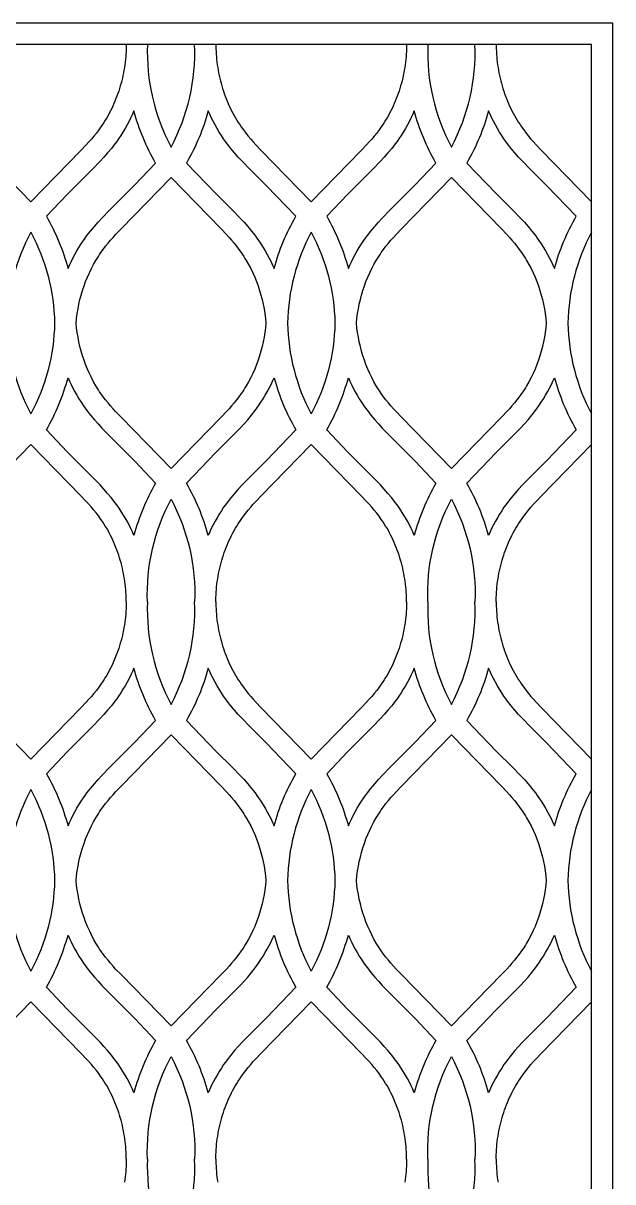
# Model space of a CAD drawing. Extents: x 598 to 1036, y 464 to 1319.
# Drawn here: x 813.9 to 1035.8, y 882.8 to 1318.9 of the extents above; entities that cross this region are included whole.
import ezdxf

# ---------------------------------------------------------------- set-up
doc = ezdxf.new("R2010")
doc.units = 0
doc.layers.add('LAYER_01', color=7, linetype='CONTINUOUS')

msp = doc.modelspace()

# ---------------------------------------------------------------- linework, layer by layer
at = {"layer": 'LAYER_01'}
for points in [[(597.73, 463.89), (1035.82, 463.89), (1035.82, 1318.88), (597.73, 1318.88)], [(605.73, 471.89), (1027.82, 471.89), (1027.82, 1310.88), (605.73, 1310.88)], [(833.82, 1206.01), (833.99, 1207.79), (834.22, 1209.56), (834.51, 1211.33), (834.85, 1213.09), (835.25, 1214.83), (835.7, 1216.56), (836.21, 1218.27), (836.77, 1219.97), (837.39, 1221.64), (838.06, 1223.29), (838.78, 1224.91), (839.55, 1226.51), (840.38, 1228.07), (841.25, 1229.6), (841.71, 1230.35), (842.18, 1231.1), (842.66, 1231.83), (843.16, 1232.56), (844.01, 1233.74), (844.89, 1234.9), (845.8, 1236.04), (846.74, 1237.16), (847.7, 1238.26), (848.68, 1239.34), (850.7, 1241.46), (869.54, 1260.74), (888.38, 1241.46), (890.39, 1239.34), (891.37, 1238.26), (892.33, 1237.16), (893.27, 1236.04), (894.18, 1234.9), (895.07, 1233.74), (895.92, 1232.56), (896.41, 1231.83), (896.89, 1231.1), (897.36, 1230.35), (897.82, 1229.6), (898.69, 1228.07), (899.52, 1226.51), (900.29, 1224.91), (901.01, 1223.29), (901.68, 1221.64), (902.3, 1219.97), (902.86, 1218.27), (903.37, 1216.56), (903.82, 1214.83), (904.22, 1213.09), (904.56, 1211.33), (904.85, 1209.56), (905.08, 1207.79), (905.26, 1206.01), (905.08, 1204.23), (904.85, 1202.45), (904.56, 1200.68), (904.22, 1198.93), (903.82, 1197.18), (903.37, 1195.45), (902.86, 1193.74), (902.3, 1192.05), (901.68, 1190.37), (901.01, 1188.73), (900.29, 1187.1), (899.52, 1185.51), (898.69, 1183.94), (897.82, 1182.41), (897.36, 1181.66), (896.89, 1180.92), (896.41, 1180.18), (895.92, 1179.46), (895.07, 1178.27), (894.18, 1177.11), (893.27, 1175.97), (892.33, 1174.86), (891.37, 1173.76), (890.39, 1172.68), (888.38, 1170.55), (869.54, 1151.27), (850.7, 1170.55), (848.68, 1172.68), (847.7, 1173.76), (846.74, 1174.86), (845.8, 1175.97), (844.89, 1177.11), (844.01, 1178.27), (843.16, 1179.46), (842.66, 1180.18), (842.18, 1180.92), (841.71, 1181.66), (841.25, 1182.41), (840.38, 1183.94), (839.55, 1185.51), (838.78, 1187.1), (838.06, 1188.73), (837.39, 1190.37), (836.77, 1192.05), (836.21, 1193.74), (835.7, 1195.45), (835.25, 1197.18), (834.85, 1198.93), (834.51, 1200.68), (834.22, 1202.45), (833.99, 1204.23)], [(939.34, 1206.01), (939.51, 1207.79), (939.75, 1209.56), (940.03, 1211.33), (940.38, 1213.09), (940.78, 1214.83), (941.23, 1216.56), (941.74, 1218.27), (942.3, 1219.97), (942.91, 1221.64), (943.58, 1223.29), (944.3, 1224.91), (945.08, 1226.51), (945.9, 1228.07), (946.78, 1229.6), (947.23, 1230.35), (947.7, 1231.1), (948.19, 1231.83), (948.68, 1232.56), (949.53, 1233.74), (950.41, 1234.9), (951.32, 1236.04), (952.26, 1237.16), (953.22, 1238.26), (954.21, 1239.34), (956.22, 1241.46), (975.06, 1260.74), (993.9, 1241.46), (995.92, 1239.34), (996.9, 1238.26), (997.86, 1237.16), (998.8, 1236.04), (999.71, 1234.9), (1000.59, 1233.74), (1001.44, 1232.56), (1001.93, 1231.83), (1002.42, 1231.1), (1002.89, 1230.35), (1003.34, 1229.6), (1004.22, 1228.07), (1005.04, 1226.51), (1005.82, 1224.91), (1006.54, 1223.29), (1007.21, 1221.64), (1007.82, 1219.97), (1008.38, 1218.27), (1008.89, 1216.56), (1009.34, 1214.83), (1009.74, 1213.09), (1010.09, 1211.33), (1010.37, 1209.56), (1010.61, 1207.79), (1010.78, 1206.01), (1010.61, 1204.23), (1010.37, 1202.45), (1010.09, 1200.68), (1009.74, 1198.93), (1009.34, 1197.18), (1008.89, 1195.45), (1008.38, 1193.74), (1007.82, 1192.05), (1007.21, 1190.37), (1006.54, 1188.73), (1005.82, 1187.1), (1005.04, 1185.51), (1004.22, 1183.94), (1003.34, 1182.41), (1002.89, 1181.66), (1002.42, 1180.92), (1001.93, 1180.18), (1001.44, 1179.46), (1000.59, 1178.27), (999.71, 1177.11), (998.8, 1175.97), (997.86, 1174.86), (996.9, 1173.76), (995.92, 1172.68), (993.9, 1170.55), (975.06, 1151.27), (956.22, 1170.55), (954.21, 1172.68), (953.22, 1173.76), (952.26, 1174.86), (951.32, 1175.97), (950.41, 1177.11), (949.53, 1178.27), (948.68, 1179.46), (948.19, 1180.18), (947.7, 1180.92), (947.23, 1181.66), (946.78, 1182.41), (945.9, 1183.94), (945.08, 1185.51), (944.3, 1187.1), (943.58, 1188.73), (942.91, 1190.37), (942.3, 1192.05), (941.74, 1193.74), (941.23, 1195.45), (940.78, 1197.18), (940.38, 1198.93), (940.03, 1200.68), (939.75, 1202.45), (939.51, 1204.23)], [(833.82, 996.26), (833.99, 998.04), (834.22, 999.82), (834.51, 1001.58), (834.85, 1003.34), (835.25, 1005.08), (835.7, 1006.81), (836.21, 1008.53), (836.77, 1010.22), (837.39, 1011.89), (838.06, 1013.54), (838.78, 1015.16), (839.55, 1016.76), (840.38, 1018.32), (841.25, 1019.85), (841.71, 1020.61), (842.18, 1021.35), (842.66, 1022.08), (843.16, 1022.81), (844.01, 1024), (844.89, 1025.16), (845.8, 1026.29), (846.74, 1027.41), (847.7, 1028.51), (848.68, 1029.59), (850.7, 1031.71), (869.54, 1051), (888.38, 1031.71), (890.39, 1029.59), (891.37, 1028.51), (892.33, 1027.41), (893.27, 1026.29), (894.18, 1025.16), (895.07, 1024), (895.92, 1022.81), (896.41, 1022.08), (896.89, 1021.35), (897.36, 1020.61), (897.82, 1019.85), (898.69, 1018.32), (899.52, 1016.76), (900.29, 1015.16), (901.01, 1013.54), (901.68, 1011.89), (902.3, 1010.22), (902.86, 1008.53), (903.37, 1006.81), (903.82, 1005.08), (904.22, 1003.34), (904.56, 1001.58), (904.85, 999.82), (905.08, 998.04), (905.26, 996.26), (905.08, 994.48), (904.85, 992.7), (904.56, 990.94), (904.22, 989.18), (903.82, 987.44), (903.37, 985.71), (902.86, 983.99), (902.3, 982.3), (901.68, 980.63), (901.01, 978.98), (900.29, 977.36), (899.52, 975.76), (898.69, 974.2), (897.82, 972.67), (897.36, 971.91), (896.89, 971.17), (896.41, 970.43), (895.92, 969.71), (895.07, 968.52), (894.18, 967.36), (893.27, 966.23), (892.33, 965.11), (891.37, 964.01), (890.39, 962.93), (888.38, 960.81), (869.54, 941.52), (850.7, 960.81), (848.68, 962.93), (847.7, 964.01), (846.74, 965.11), (845.8, 966.23), (844.89, 967.36), (844.01, 968.52), (843.16, 969.71), (842.66, 970.43), (842.18, 971.17), (841.71, 971.91), (841.25, 972.67), (840.38, 974.2), (839.55, 975.76), (838.78, 977.36), (838.06, 978.98), (837.39, 980.63), (836.77, 982.3), (836.21, 983.99), (835.7, 985.71), (835.25, 987.44), (834.85, 989.18), (834.51, 990.94), (834.22, 992.7), (833.99, 994.48)], [(939.34, 996.26), (939.51, 998.04), (939.75, 999.82), (940.03, 1001.58), (940.38, 1003.34), (940.78, 1005.08), (941.23, 1006.81), (941.74, 1008.53), (942.3, 1010.22), (942.91, 1011.89), (943.58, 1013.54), (944.3, 1015.16), (945.08, 1016.76), (945.9, 1018.32), (946.78, 1019.85), (947.23, 1020.61), (947.7, 1021.35), (948.19, 1022.08), (948.68, 1022.81), (949.53, 1024), (950.41, 1025.16), (951.32, 1026.29), (952.26, 1027.41), (953.22, 1028.51), (954.21, 1029.59), (956.22, 1031.71), (975.06, 1051), (993.9, 1031.71), (995.92, 1029.59), (996.9, 1028.51), (997.86, 1027.41), (998.8, 1026.29), (999.71, 1025.16), (1000.59, 1024), (1001.44, 1022.81), (1001.93, 1022.08), (1002.42, 1021.35), (1002.89, 1020.61), (1003.34, 1019.85), (1004.22, 1018.32), (1005.04, 1016.76), (1005.82, 1015.16), (1006.54, 1013.54), (1007.21, 1011.89), (1007.82, 1010.22), (1008.38, 1008.53), (1008.89, 1006.81), (1009.34, 1005.08), (1009.74, 1003.34), (1010.09, 1001.58), (1010.37, 999.82), (1010.61, 998.04), (1010.78, 996.26), (1010.61, 994.48), (1010.37, 992.7), (1010.09, 990.94), (1009.74, 989.18), (1009.34, 987.44), (1008.89, 985.71), (1008.38, 983.99), (1007.82, 982.3), (1007.21, 980.63), (1006.54, 978.98), (1005.82, 977.36), (1005.04, 975.76), (1004.22, 974.2), (1003.34, 972.67), (1002.89, 971.91), (1002.42, 971.17), (1001.93, 970.43), (1001.44, 969.71), (1000.59, 968.52), (999.71, 967.36), (998.8, 966.23), (997.86, 965.11), (996.9, 964.01), (995.92, 962.93), (993.9, 960.81), (975.06, 941.52), (956.22, 960.81), (954.21, 962.93), (953.22, 964.01), (952.26, 965.11), (951.32, 966.23), (950.41, 967.36), (949.53, 968.52), (948.68, 969.71), (948.19, 970.43), (947.7, 971.17), (947.23, 971.91), (946.78, 972.67), (945.9, 974.2), (945.08, 975.76), (944.3, 977.36), (943.58, 978.98), (942.91, 980.63), (942.3, 982.3), (941.74, 983.99), (941.23, 985.71), (940.78, 987.44), (940.38, 989.18), (940.03, 990.94), (939.75, 992.7), (939.51, 994.48)]]:
    msp.add_lwpolyline(points, close=True, dxfattribs=at)
for points in [[(852.68, 1310.88), (852.65, 1309.28), (852.61, 1308.27), (852.56, 1307.26), (852.48, 1306.24), (852.38, 1305.23), (852.27, 1304.22), (852.14, 1303.21), (851.99, 1302.21), (851.82, 1301.21), (851.63, 1300.21), (851.43, 1299.21), (851.21, 1298.22), (850.97, 1297.23), (850.71, 1296.25), (850.44, 1295.27), (850.14, 1294.3), (849.83, 1293.33), (849.51, 1292.38), (849.16, 1291.42), (848.8, 1290.48), (848.42, 1289.54), (848.03, 1288.61), (847.61, 1287.69), (847.18, 1286.78), (846.74, 1285.88), (846.27, 1284.99), (845.8, 1284.11), (845.3, 1283.24), (844.79, 1282.38), (844.26, 1281.53), (843.72, 1280.69), (843.15, 1279.87), (842.3, 1278.68), (841.42, 1277.52), (840.51, 1276.39), (839.57, 1275.27), (838.61, 1274.17), (837.63, 1273.09), (835.62, 1270.97), (816.77, 1251.68)], [(886.39, 1310.88), (886.42, 1309.28), (886.46, 1308.27), (886.52, 1307.26), (886.59, 1306.24), (886.69, 1305.23), (886.8, 1304.22), (886.93, 1303.21), (887.08, 1302.21), (887.25, 1301.21), (887.44, 1300.21), (887.64, 1299.21), (887.86, 1298.22), (888.1, 1297.23), (888.36, 1296.25), (888.64, 1295.27), (888.93, 1294.3), (889.24, 1293.33), (889.57, 1292.38), (889.91, 1291.42), (890.27, 1290.48), (890.65, 1289.54), (891.05, 1288.61), (891.46, 1287.69), (891.89, 1286.78), (892.33, 1285.88), (892.8, 1284.99), (893.28, 1284.11), (893.77, 1283.24), (894.28, 1282.38), (894.81, 1281.53), (895.36, 1280.69), (895.92, 1279.87), (896.77, 1278.68), (897.65, 1277.52), (898.56, 1276.39), (899.5, 1275.27), (900.46, 1274.17), (901.44, 1273.09), (903.46, 1270.97), (922.3, 1251.68)], [(958.2, 1310.88), (958.18, 1309.28), (958.14, 1308.27), (958.08, 1307.26), (958, 1306.24), (957.91, 1305.23), (957.79, 1304.22), (957.66, 1303.21), (957.51, 1302.21), (957.34, 1301.21), (957.16, 1300.21), (956.95, 1299.21), (956.73, 1298.22), (956.49, 1297.23), (956.23, 1296.25), (955.96, 1295.27), (955.67, 1294.3), (955.36, 1293.33), (955.03, 1292.38), (954.69, 1291.42), (954.32, 1290.48), (953.95, 1289.54), (953.55, 1288.61), (953.14, 1287.69), (952.71, 1286.78), (952.26, 1285.88), (951.8, 1284.99), (951.32, 1284.11), (950.82, 1283.24), (950.31, 1282.38), (949.78, 1281.53), (949.24, 1280.69), (948.68, 1279.87), (947.83, 1278.68), (946.95, 1277.52), (946.03, 1276.39), (945.1, 1275.27), (944.13, 1274.17), (943.15, 1273.09), (941.14, 1270.97), (922.3, 1251.68)], [(991.92, 1310.88), (991.94, 1309.28), (991.98, 1308.27), (992.04, 1307.26), (992.12, 1306.24), (992.21, 1305.23), (992.33, 1304.22), (992.46, 1303.21), (992.61, 1302.21), (992.78, 1301.21), (992.96, 1300.21), (993.17, 1299.21), (993.39, 1298.22), (993.63, 1297.23), (993.89, 1296.25), (994.16, 1295.27), (994.45, 1294.3), (994.76, 1293.33), (995.09, 1292.38), (995.43, 1291.42), (995.8, 1290.48), (996.18, 1289.54), (996.57, 1288.61), (996.98, 1287.69), (997.41, 1286.78), (997.86, 1285.88), (998.32, 1284.99), (998.8, 1284.11), (999.3, 1283.24), (999.81, 1282.38), (1000.34, 1281.53), (1000.88, 1280.69), (1001.44, 1279.87), (1002.29, 1278.68), (1003.18, 1277.52), (1004.09, 1276.39), (1005.02, 1275.27), (1005.99, 1274.17), (1006.97, 1273.09), (1008.98, 1270.97), (1027.82, 1251.68)], [(797.93, 1270.97), (816.77, 1251.68)], [(797.93, 1141.05), (816.77, 1160.33)], [(852.68, 1101.13), (852.65, 1102.73), (852.61, 1103.74), (852.56, 1104.76), (852.48, 1105.77), (852.38, 1106.78), (852.27, 1107.79), (852.14, 1108.8), (851.99, 1109.81), (851.82, 1110.81), (851.63, 1111.81), (851.43, 1112.8), (851.21, 1113.8), (850.97, 1114.78), (850.71, 1115.77), (850.44, 1116.74), (850.14, 1117.71), (849.83, 1118.68), (849.51, 1119.64), (849.16, 1120.59), (848.8, 1121.53), (848.42, 1122.47), (848.03, 1123.4), (847.61, 1124.32), (847.18, 1125.23), (846.74, 1126.13), (846.27, 1127.02), (845.8, 1127.91), (845.3, 1128.78), (844.79, 1129.64), (844.26, 1130.48), (843.72, 1131.32), (843.15, 1132.14), (842.3, 1133.33), (841.42, 1134.49), (840.51, 1135.63), (839.57, 1136.75), (838.61, 1137.84), (837.63, 1138.93), (835.62, 1141.05), (816.77, 1160.33)], [(886.39, 1101.13), (886.42, 1102.73), (886.46, 1103.74), (886.52, 1104.76), (886.59, 1105.77), (886.69, 1106.78), (886.8, 1107.79), (886.93, 1108.8), (887.08, 1109.81), (887.25, 1110.81), (887.44, 1111.81), (887.64, 1112.8), (887.86, 1113.8), (888.1, 1114.78), (888.36, 1115.77), (888.64, 1116.74), (888.93, 1117.71), (889.24, 1118.68), (889.57, 1119.64), (889.91, 1120.59), (890.27, 1121.53), (890.65, 1122.47), (891.05, 1123.4), (891.46, 1124.32), (891.89, 1125.23), (892.33, 1126.13), (892.8, 1127.02), (893.28, 1127.91), (893.77, 1128.78), (894.28, 1129.64), (894.81, 1130.48), (895.36, 1131.32), (895.92, 1132.14), (896.77, 1133.33), (897.65, 1134.49), (898.56, 1135.63), (899.5, 1136.75), (900.46, 1137.84), (901.44, 1138.93), (903.46, 1141.05), (922.3, 1160.33)], [(958.2, 1101.13), (958.18, 1102.73), (958.14, 1103.74), (958.08, 1104.76), (958, 1105.77), (957.91, 1106.78), (957.79, 1107.79), (957.66, 1108.8), (957.51, 1109.81), (957.34, 1110.81), (957.16, 1111.81), (956.95, 1112.8), (956.73, 1113.8), (956.49, 1114.78), (956.23, 1115.77), (955.96, 1116.74), (955.67, 1117.71), (955.36, 1118.68), (955.03, 1119.64), (954.69, 1120.59), (954.32, 1121.53), (953.95, 1122.47), (953.55, 1123.4), (953.14, 1124.32), (952.71, 1125.23), (952.26, 1126.13), (951.8, 1127.02), (951.32, 1127.91), (950.82, 1128.78), (950.31, 1129.64), (949.78, 1130.48), (949.24, 1131.32), (948.68, 1132.14), (947.83, 1133.33), (946.95, 1134.49), (946.03, 1135.63), (945.1, 1136.75), (944.13, 1137.84), (943.15, 1138.93), (941.14, 1141.05), (922.3, 1160.33)], [(991.92, 1101.13), (991.94, 1102.73), (991.98, 1103.74), (992.04, 1104.76), (992.12, 1105.77), (992.21, 1106.78), (992.33, 1107.79), (992.46, 1108.8), (992.61, 1109.81), (992.78, 1110.81), (992.96, 1111.81), (993.17, 1112.8), (993.39, 1113.8), (993.63, 1114.78), (993.89, 1115.77), (994.16, 1116.74), (994.45, 1117.71), (994.76, 1118.68), (995.09, 1119.64), (995.43, 1120.59), (995.8, 1121.53), (996.18, 1122.47), (996.57, 1123.4), (996.98, 1124.32), (997.41, 1125.23), (997.86, 1126.13), (998.32, 1127.02), (998.8, 1127.91), (999.3, 1128.78), (999.81, 1129.64), (1000.34, 1130.48), (1000.88, 1131.32), (1001.44, 1132.14), (1002.29, 1133.33), (1003.18, 1134.49), (1004.09, 1135.63), (1005.02, 1136.75), (1005.99, 1137.84), (1006.97, 1138.93), (1008.98, 1141.05), (1027.82, 1160.33)], [(852.68, 1101.13), (852.65, 1099.54), (852.61, 1098.52), (852.56, 1097.51), (852.48, 1096.5), (852.38, 1095.48), (852.27, 1094.47), (852.14, 1093.47), (851.99, 1092.46), (851.82, 1091.46), (851.63, 1090.46), (851.43, 1089.46), (851.21, 1088.47), (850.97, 1087.48), (850.71, 1086.5), (850.44, 1085.52), (850.14, 1084.55), (849.83, 1083.59), (849.51, 1082.63), (849.16, 1081.68), (848.8, 1080.73), (848.42, 1079.8), (848.03, 1078.87), (847.61, 1077.95), (847.18, 1077.04), (846.74, 1076.13), (846.27, 1075.24), (845.8, 1074.36), (845.3, 1073.49), (844.79, 1072.63), (844.26, 1071.78), (843.72, 1070.95), (843.15, 1070.12), (842.3, 1068.94), (841.42, 1067.78), (840.51, 1066.64), (839.57, 1065.52), (838.61, 1064.42), (837.63, 1063.34), (835.62, 1061.22), (816.77, 1041.94)], [(886.39, 1101.13), (886.42, 1099.54), (886.46, 1098.52), (886.52, 1097.51), (886.59, 1096.5), (886.69, 1095.48), (886.8, 1094.47), (886.93, 1093.47), (887.08, 1092.46), (887.25, 1091.46), (887.44, 1090.46), (887.64, 1089.46), (887.86, 1088.47), (888.1, 1087.48), (888.36, 1086.5), (888.64, 1085.52), (888.93, 1084.55), (889.24, 1083.59), (889.57, 1082.63), (889.91, 1081.68), (890.27, 1080.73), (890.65, 1079.8), (891.05, 1078.87), (891.46, 1077.95), (891.89, 1077.04), (892.33, 1076.13), (892.8, 1075.24), (893.28, 1074.36), (893.77, 1073.49), (894.28, 1072.63), (894.81, 1071.78), (895.36, 1070.95), (895.92, 1070.12), (896.77, 1068.94), (897.65, 1067.78), (898.56, 1066.64), (899.5, 1065.52), (900.46, 1064.42), (901.44, 1063.34), (903.46, 1061.22), (922.3, 1041.94)], [(958.2, 1101.13), (958.18, 1099.54), (958.14, 1098.52), (958.08, 1097.51), (958, 1096.5), (957.91, 1095.48), (957.79, 1094.47), (957.66, 1093.47), (957.51, 1092.46), (957.34, 1091.46), (957.16, 1090.46), (956.95, 1089.46), (956.73, 1088.47), (956.49, 1087.48), (956.23, 1086.5), (955.96, 1085.52), (955.67, 1084.55), (955.36, 1083.59), (955.03, 1082.63), (954.69, 1081.68), (954.32, 1080.73), (953.95, 1079.8), (953.55, 1078.87), (953.14, 1077.95), (952.71, 1077.04), (952.26, 1076.13), (951.8, 1075.24), (951.32, 1074.36), (950.82, 1073.49), (950.31, 1072.63), (949.78, 1071.78), (949.24, 1070.95), (948.68, 1070.12), (947.83, 1068.94), (946.95, 1067.78), (946.03, 1066.64), (945.1, 1065.52), (944.13, 1064.42), (943.15, 1063.34), (941.14, 1061.22), (922.3, 1041.94)], [(991.92, 1101.13), (991.94, 1099.54), (991.98, 1098.52), (992.04, 1097.51), (992.12, 1096.5), (992.21, 1095.48), (992.33, 1094.47), (992.46, 1093.47), (992.61, 1092.46), (992.78, 1091.46), (992.96, 1090.46), (993.17, 1089.46), (993.39, 1088.47), (993.63, 1087.48), (993.89, 1086.5), (994.16, 1085.52), (994.45, 1084.55), (994.76, 1083.59), (995.09, 1082.63), (995.43, 1081.68), (995.8, 1080.73), (996.18, 1079.8), (996.57, 1078.87), (996.98, 1077.95), (997.41, 1077.04), (997.86, 1076.13), (998.32, 1075.24), (998.8, 1074.36), (999.3, 1073.49), (999.81, 1072.63), (1000.34, 1071.78), (1000.88, 1070.95), (1001.44, 1070.12), (1002.29, 1068.94), (1003.18, 1067.78), (1004.09, 1066.64), (1005.02, 1065.52), (1005.99, 1064.42), (1006.97, 1063.34), (1008.98, 1061.22), (1027.82, 1041.94)], [(797.93, 1061.22), (816.77, 1041.94)], [(797.93, 931.3), (816.77, 950.58)], [(852.68, 891.39), (852.65, 892.98), (852.61, 894), (852.56, 895.01), (852.48, 896.02), (852.38, 897.03), (852.27, 898.04), (852.14, 899.05), (851.99, 900.06), (851.82, 901.06), (851.63, 902.06), (851.43, 903.06), (851.21, 904.05), (850.97, 905.04), (850.71, 906.02), (850.44, 907), (850.14, 907.97), (849.83, 908.93), (849.51, 909.89), (849.16, 910.84), (848.8, 911.79), (848.42, 912.72), (848.03, 913.65), (847.61, 914.57), (847.18, 915.48), (846.74, 916.39), (846.27, 917.28), (845.8, 918.16), (845.3, 919.03), (844.79, 919.89), (844.26, 920.74), (843.72, 921.57), (843.15, 922.4), (842.3, 923.58), (841.42, 924.74), (840.51, 925.88), (839.57, 927), (838.61, 928.1), (837.63, 929.18), (835.62, 931.3), (816.77, 950.58)], [(886.39, 891.39), (886.42, 892.98), (886.46, 894), (886.52, 895.01), (886.59, 896.02), (886.69, 897.03), (886.8, 898.04), (886.93, 899.05), (887.08, 900.06), (887.25, 901.06), (887.44, 902.06), (887.64, 903.06), (887.86, 904.05), (888.1, 905.04), (888.36, 906.02), (888.64, 907), (888.93, 907.97), (889.24, 908.93), (889.57, 909.89), (889.91, 910.84), (890.27, 911.79), (890.65, 912.72), (891.05, 913.65), (891.46, 914.57), (891.89, 915.48), (892.33, 916.39), (892.8, 917.28), (893.28, 918.16), (893.77, 919.03), (894.28, 919.89), (894.81, 920.74), (895.36, 921.57), (895.92, 922.4), (896.77, 923.58), (897.65, 924.74), (898.56, 925.88), (899.5, 927), (900.46, 928.1), (901.44, 929.18), (903.46, 931.3), (922.3, 950.58)], [(958.2, 891.39), (958.18, 892.98), (958.14, 894), (958.08, 895.01), (958, 896.02), (957.91, 897.03), (957.79, 898.04), (957.66, 899.05), (957.51, 900.06), (957.34, 901.06), (957.16, 902.06), (956.95, 903.06), (956.73, 904.05), (956.49, 905.04), (956.23, 906.02), (955.96, 907), (955.67, 907.97), (955.36, 908.93), (955.03, 909.89), (954.69, 910.84), (954.32, 911.79), (953.95, 912.72), (953.55, 913.65), (953.14, 914.57), (952.71, 915.48), (952.26, 916.39), (951.8, 917.28), (951.32, 918.16), (950.82, 919.03), (950.31, 919.89), (949.78, 920.74), (949.24, 921.57), (948.68, 922.4), (947.83, 923.58), (946.95, 924.74), (946.03, 925.88), (945.1, 927), (944.13, 928.1), (943.15, 929.18), (941.14, 931.3), (922.3, 950.58)], [(991.92, 891.39), (991.94, 892.98), (991.98, 894), (992.04, 895.01), (992.12, 896.02), (992.21, 897.03), (992.33, 898.04), (992.46, 899.05), (992.61, 900.06), (992.78, 901.06), (992.96, 902.06), (993.17, 903.06), (993.39, 904.05), (993.63, 905.04), (993.89, 906.02), (994.16, 907), (994.45, 907.97), (994.76, 908.93), (995.09, 909.89), (995.43, 910.84), (995.8, 911.79), (996.18, 912.72), (996.57, 913.65), (996.98, 914.57), (997.41, 915.48), (997.86, 916.39), (998.32, 917.28), (998.8, 918.16), (999.3, 919.03), (999.81, 919.89), (1000.34, 920.74), (1000.88, 921.57), (1001.44, 922.4), (1002.29, 923.58), (1003.18, 924.74), (1004.09, 925.88), (1005.02, 927), (1005.99, 928.1), (1006.97, 929.18), (1008.98, 931.3), (1027.82, 950.58)], [(852.68, 891.39), (852.65, 889.79), (852.61, 888.78), (852.56, 887.76), (852.48, 886.75), (852.38, 885.74), (852.27, 884.73), (852.14, 883.72), (851.99, 882.71)], [(886.39, 891.39), (886.42, 889.79), (886.46, 888.78), (886.52, 887.76), (886.59, 886.75), (886.69, 885.74), (886.8, 884.73), (886.93, 883.72), (887.08, 882.71)], [(958.2, 891.39), (958.18, 889.79), (958.14, 888.78), (958.08, 887.76), (958, 886.75), (957.91, 885.74), (957.79, 884.73), (957.66, 883.72), (957.51, 882.71)], [(991.92, 891.39), (991.94, 889.79), (991.98, 888.78), (992.04, 887.76), (992.12, 886.75), (992.21, 885.74), (992.33, 884.73), (992.46, 883.72), (992.61, 882.71)]]:
    msp.add_lwpolyline(points, dxfattribs=at)
for points in [[(860.66, 1310.88, 0.133325), (869.54, 1272.25, 0.133325), (878.41, 1310.88)], [(966.19, 1310.88, 0.133325), (975.06, 1272.25, 0.133325), (983.93, 1310.88)], [(816.77, 1240.17, 0.118343), (807.86, 1206.01, 0.118343), (816.77, 1171.84)], [(816.77, 1240.17, -0.118343), (825.69, 1206.01, -0.118343), (816.77, 1171.84)], [(922.3, 1240.17, 0.118343), (913.38, 1206.01, 0.118343), (922.3, 1171.84)], [(922.3, 1240.17, -0.118343), (931.21, 1206.01, -0.118343), (922.3, 1171.84)], [(1027.82, 1240.17, 0.118343), (1018.91, 1206.01, 0.118343), (1027.82, 1171.84)], [(860.66, 1101.13, -0.133325), (869.54, 1139.76, -0.133325), (878.41, 1101.13)], [(966.19, 1101.13, -0.133325), (975.06, 1139.76, -0.133325), (983.93, 1101.13)], [(860.66, 1101.13, 0.133325), (869.54, 1062.51, 0.133325), (878.41, 1101.13)], [(966.19, 1101.13, 0.133325), (975.06, 1062.51, 0.133325), (983.93, 1101.13)], [(816.77, 1030.43, 0.118343), (807.86, 996.26, 0.118343), (816.77, 962.09)], [(816.77, 1030.43, -0.118343), (825.69, 996.26, -0.118343), (816.77, 962.09)], [(922.3, 1030.43, 0.118343), (913.38, 996.26, 0.118343), (922.3, 962.09)], [(922.3, 1030.43, -0.118343), (931.21, 996.26, -0.118343), (922.3, 962.09)], [(1027.82, 1030.43, 0.118343), (1018.91, 996.26, 0.118343), (1027.82, 962.09)], [(860.66, 891.39, -0.133325), (869.54, 930.01, -0.133325), (878.41, 891.39)], [(966.19, 891.39, -0.133325), (975.06, 930.01, -0.133325), (983.93, 891.39)], [(860.66, 891.39, 0.133325), (869.54, 852.76, 0.133325), (878.41, 891.39)], [(966.19, 891.39, 0.133325), (975.06, 852.76, 0.133325), (983.93, 891.39)]]:
    msp.add_lwpolyline(points, format="xyb", dxfattribs=at)
for points in [[(863.72, 1266.24, -0.063829), (855.56, 1285.88), (855, 1284.6), (854.4, 1283.34), (853.72, 1281.95), (852.99, 1280.59), (852.23, 1279.25), (851.44, 1277.92), (850.61, 1276.62), (849.74, 1275.33), (849.09, 1274.41), (848.42, 1273.5), (847.06, 1271.76), (845.65, 1270.07), (844.25, 1268.47), (842.8, 1266.9), (839.92, 1263.94), (830.39, 1254.41), (822.59, 1246.19, -0.063829), (830.75, 1226.55), (831.31, 1227.83), (831.91, 1229.09), (832.6, 1230.47), (833.32, 1231.84), (834.08, 1233.18), (834.87, 1234.5), (835.7, 1235.81), (836.57, 1237.09), (837.22, 1238.02), (837.89, 1238.93), (839.25, 1240.66), (840.66, 1242.36), (842.06, 1243.96), (843.51, 1245.52), (846.39, 1248.49), (855.92, 1258.02)], [(883.51, 1285.88, -0.063829), (875.35, 1266.24), (886.37, 1254.72), (892.69, 1248.49), (895.56, 1245.52), (897.01, 1243.96), (898.41, 1242.36), (899.82, 1240.66), (901.18, 1238.93), (901.85, 1238.02), (902.5, 1237.09), (903.37, 1235.81), (904.2, 1234.5), (905, 1233.18), (905.75, 1231.84), (906.48, 1230.47), (907.17, 1229.09), (907.76, 1227.83), (908.32, 1226.55, -0.063829), (916.48, 1246.19), (905.46, 1257.71), (899.15, 1263.94), (896.27, 1266.9), (894.83, 1268.47), (893.42, 1270.07), (892.01, 1271.76), (890.66, 1273.5), (889.98, 1274.41), (889.33, 1275.33), (888.46, 1276.62), (887.63, 1277.92), (886.84, 1279.25), (886.08, 1280.59), (885.36, 1281.95), (884.67, 1283.34), (884.08, 1284.6)], [(969.25, 1266.24, -0.063829), (961.08, 1285.88), (960.52, 1284.6), (959.93, 1283.34), (959.24, 1281.95), (958.52, 1280.59), (957.76, 1279.25), (956.96, 1277.92), (956.13, 1276.62), (955.27, 1275.33), (954.61, 1274.41), (953.94, 1273.5), (952.59, 1271.76), (951.18, 1270.07), (949.77, 1268.47), (948.33, 1266.9), (945.45, 1263.94), (935.91, 1254.41), (928.11, 1246.19, -0.063829), (936.28, 1226.55), (936.84, 1227.83), (937.43, 1229.09), (938.12, 1230.47), (938.84, 1231.84), (939.6, 1233.18), (940.39, 1234.5), (941.23, 1235.81), (942.09, 1237.09), (942.75, 1238.02), (943.42, 1238.93), (944.77, 1240.66), (946.18, 1242.36), (947.59, 1243.96), (949.03, 1245.52), (951.91, 1248.49), (961.45, 1258.02)], [(989.04, 1285.88, -0.063829), (980.87, 1266.24), (991.9, 1254.72), (998.21, 1248.49), (1001.09, 1245.52), (1002.53, 1243.96), (1003.94, 1242.36), (1005.35, 1240.66), (1006.7, 1238.93), (1007.37, 1238.02), (1008.03, 1237.09), (1008.9, 1235.81), (1009.73, 1234.5), (1010.52, 1233.18), (1011.28, 1231.84), (1012, 1230.47), (1012.69, 1229.09), (1013.28, 1227.83), (1013.84, 1226.55, -0.063829), (1022.01, 1246.19), (1010.98, 1257.71), (1004.67, 1263.94), (1001.79, 1266.9), (1000.35, 1268.47), (998.94, 1270.07), (997.54, 1271.76), (996.18, 1273.5), (995.51, 1274.41), (994.85, 1275.33), (993.99, 1276.62), (993.16, 1277.92), (992.36, 1279.25), (991.6, 1280.59), (990.88, 1281.95), (990.19, 1283.34), (989.6, 1284.6)], [(863.72, 1145.77, 0.063829), (855.56, 1126.13), (855, 1127.41), (854.4, 1128.68), (853.72, 1130.06), (852.99, 1131.42), (852.23, 1132.77), (851.44, 1134.09), (850.61, 1135.4), (849.74, 1136.68), (849.09, 1137.61), (848.42, 1138.52), (847.06, 1140.25), (845.65, 1141.94), (844.25, 1143.54), (842.8, 1145.11), (839.92, 1148.07), (830.39, 1157.6), (822.59, 1165.83, 0.063829), (830.75, 1185.47), (831.31, 1184.19), (831.91, 1182.92), (832.6, 1181.54), (833.32, 1180.18), (834.08, 1178.83), (834.87, 1177.51), (835.7, 1176.2), (836.57, 1174.92), (837.22, 1174), (837.89, 1173.08), (839.25, 1171.35), (840.66, 1169.66), (842.06, 1168.06), (843.51, 1166.49), (846.39, 1163.53), (855.92, 1154)], [(883.51, 1126.13, 0.063829), (875.35, 1145.77), (886.37, 1157.3), (892.69, 1163.53), (895.56, 1166.49), (897.01, 1168.06), (898.41, 1169.66), (899.82, 1171.35), (901.18, 1173.08), (901.85, 1174), (902.5, 1174.92), (903.37, 1176.2), (904.2, 1177.51), (905, 1178.83), (905.75, 1180.18), (906.48, 1181.54), (907.17, 1182.92), (907.76, 1184.19), (908.32, 1185.47, 0.063829), (916.48, 1165.83), (905.46, 1154.3), (899.15, 1148.07), (896.27, 1145.11), (894.83, 1143.54), (893.42, 1141.94), (892.01, 1140.25), (890.66, 1138.52), (889.98, 1137.61), (889.33, 1136.68), (888.46, 1135.4), (887.63, 1134.09), (886.84, 1132.77), (886.08, 1131.42), (885.36, 1130.06), (884.67, 1128.68), (884.08, 1127.41)], [(969.25, 1145.77, 0.063829), (961.08, 1126.13), (960.52, 1127.41), (959.93, 1128.68), (959.24, 1130.06), (958.52, 1131.42), (957.76, 1132.77), (956.96, 1134.09), (956.13, 1135.4), (955.27, 1136.68), (954.61, 1137.61), (953.94, 1138.52), (952.59, 1140.25), (951.18, 1141.94), (949.77, 1143.54), (948.33, 1145.11), (945.45, 1148.07), (935.91, 1157.6), (928.11, 1165.83, 0.063829), (936.28, 1185.47), (936.84, 1184.19), (937.43, 1182.92), (938.12, 1181.54), (938.84, 1180.18), (939.6, 1178.83), (940.39, 1177.51), (941.23, 1176.2), (942.09, 1174.92), (942.75, 1174), (943.42, 1173.08), (944.77, 1171.35), (946.18, 1169.66), (947.59, 1168.06), (949.03, 1166.49), (951.91, 1163.53), (961.45, 1154)], [(989.04, 1126.13, 0.063829), (980.87, 1145.77), (991.9, 1157.3), (998.21, 1163.53), (1001.09, 1166.49), (1002.53, 1168.06), (1003.94, 1169.66), (1005.35, 1171.35), (1006.7, 1173.08), (1007.37, 1174), (1008.03, 1174.92), (1008.9, 1176.2), (1009.73, 1177.51), (1010.52, 1178.83), (1011.28, 1180.18), (1012, 1181.54), (1012.69, 1182.92), (1013.28, 1184.19), (1013.84, 1185.47, 0.063829), (1022.01, 1165.83), (1010.98, 1154.3), (1004.67, 1148.07), (1001.79, 1145.11), (1000.35, 1143.54), (998.94, 1141.94), (997.54, 1140.25), (996.18, 1138.52), (995.51, 1137.61), (994.85, 1136.68), (993.99, 1135.4), (993.16, 1134.09), (992.36, 1132.77), (991.6, 1131.42), (990.88, 1130.06), (990.19, 1128.68), (989.6, 1127.41)], [(863.72, 1056.49, -0.063829), (855.56, 1076.13), (855, 1074.85), (854.4, 1073.59), (853.72, 1072.21), (852.99, 1070.84), (852.23, 1069.5), (851.44, 1068.18), (850.61, 1066.87), (849.74, 1065.58), (849.09, 1064.66), (848.42, 1063.75), (847.06, 1062.01), (845.65, 1060.32), (844.25, 1058.72), (842.8, 1057.16), (839.92, 1054.19), (830.39, 1044.66), (822.59, 1036.44, -0.063829), (830.75, 1016.8), (831.31, 1018.08), (831.91, 1019.34), (832.6, 1020.72), (833.32, 1022.09), (834.08, 1023.43), (834.87, 1024.76), (835.7, 1026.06), (836.57, 1027.35), (837.22, 1028.27), (837.89, 1029.18), (839.25, 1030.92), (840.66, 1032.61), (842.06, 1034.21), (843.51, 1035.77), (846.39, 1038.74), (855.92, 1048.27)], [(883.51, 1076.13, -0.063829), (875.35, 1056.49), (886.37, 1044.97), (892.69, 1038.74), (895.56, 1035.77), (897.01, 1034.21), (898.41, 1032.61), (899.82, 1030.92), (901.18, 1029.18), (901.85, 1028.27), (902.5, 1027.35), (903.37, 1026.06), (904.2, 1024.76), (905, 1023.43), (905.75, 1022.09), (906.48, 1020.72), (907.17, 1019.34), (907.76, 1018.08), (908.32, 1016.8, -0.063829), (916.48, 1036.44), (905.46, 1047.96), (899.15, 1054.19), (896.27, 1057.16), (894.83, 1058.72), (893.42, 1060.32), (892.01, 1062.01), (890.66, 1063.75), (889.98, 1064.66), (889.33, 1065.58), (888.46, 1066.87), (887.63, 1068.18), (886.84, 1069.5), (886.08, 1070.84), (885.36, 1072.21), (884.67, 1073.59), (884.08, 1074.85)], [(969.25, 1056.49, -0.063829), (961.08, 1076.13), (960.52, 1074.85), (959.93, 1073.59), (959.24, 1072.21), (958.52, 1070.84), (957.76, 1069.5), (956.96, 1068.18), (956.13, 1066.87), (955.27, 1065.58), (954.61, 1064.66), (953.94, 1063.75), (952.59, 1062.01), (951.18, 1060.32), (949.77, 1058.72), (948.33, 1057.16), (945.45, 1054.19), (935.91, 1044.66), (928.11, 1036.44, -0.063829), (936.28, 1016.8), (936.84, 1018.08), (937.43, 1019.34), (938.12, 1020.72), (938.84, 1022.09), (939.6, 1023.43), (940.39, 1024.76), (941.23, 1026.06), (942.09, 1027.35), (942.75, 1028.27), (943.42, 1029.18), (944.77, 1030.92), (946.18, 1032.61), (947.59, 1034.21), (949.03, 1035.77), (951.91, 1038.74), (961.45, 1048.27)], [(989.04, 1076.13, -0.063829), (980.87, 1056.49), (991.9, 1044.97), (998.21, 1038.74), (1001.09, 1035.77), (1002.53, 1034.21), (1003.94, 1032.61), (1005.35, 1030.92), (1006.7, 1029.18), (1007.37, 1028.27), (1008.03, 1027.35), (1008.9, 1026.06), (1009.73, 1024.76), (1010.52, 1023.43), (1011.28, 1022.09), (1012, 1020.72), (1012.69, 1019.34), (1013.28, 1018.08), (1013.84, 1016.8, -0.063829), (1022.01, 1036.44), (1010.98, 1047.96), (1004.67, 1054.19), (1001.79, 1057.16), (1000.35, 1058.72), (998.94, 1060.32), (997.54, 1062.01), (996.18, 1063.75), (995.51, 1064.66), (994.85, 1065.58), (993.99, 1066.87), (993.16, 1068.18), (992.36, 1069.5), (991.6, 1070.84), (990.88, 1072.21), (990.19, 1073.59), (989.6, 1074.85)], [(863.72, 936.03, 0.063829), (855.56, 916.39), (855, 917.67), (854.4, 918.93), (853.72, 920.31), (852.99, 921.68), (852.23, 923.02), (851.44, 924.34), (850.61, 925.65), (849.74, 926.94), (849.09, 927.86), (848.42, 928.77), (847.06, 930.51), (845.65, 932.2), (844.25, 933.8), (842.8, 935.36), (839.92, 938.33), (830.39, 947.86), (822.59, 956.08, 0.063829), (830.75, 975.72), (831.31, 974.44), (831.91, 973.18), (832.6, 971.8), (833.32, 970.43), (834.08, 969.09), (834.87, 967.76), (835.7, 966.46), (836.57, 965.17), (837.22, 964.25), (837.89, 963.34), (839.25, 961.6), (840.66, 959.91), (842.06, 958.31), (843.51, 956.75), (846.39, 953.78), (855.92, 944.25)], [(883.51, 916.39, 0.063829), (875.35, 936.03), (886.37, 947.55), (892.69, 953.78), (895.56, 956.75), (897.01, 958.31), (898.41, 959.91), (899.82, 961.6), (901.18, 963.34), (901.85, 964.25), (902.5, 965.17), (903.37, 966.46), (904.2, 967.76), (905, 969.09), (905.75, 970.43), (906.48, 971.8), (907.17, 973.18), (907.76, 974.44), (908.32, 975.72, 0.063829), (916.48, 956.08), (905.46, 944.56), (899.15, 938.33), (896.27, 935.36), (894.83, 933.8), (893.42, 932.2), (892.01, 930.51), (890.66, 928.77), (889.98, 927.86), (889.33, 926.94), (888.46, 925.65), (887.63, 924.34), (886.84, 923.02), (886.08, 921.68), (885.36, 920.31), (884.67, 918.93), (884.08, 917.67)], [(969.25, 936.03, 0.063829), (961.08, 916.39), (960.52, 917.67), (959.93, 918.93), (959.24, 920.31), (958.52, 921.68), (957.76, 923.02), (956.96, 924.34), (956.13, 925.65), (955.27, 926.94), (954.61, 927.86), (953.94, 928.77), (952.59, 930.51), (951.18, 932.2), (949.77, 933.8), (948.33, 935.36), (945.45, 938.33), (935.91, 947.86), (928.11, 956.08, 0.063829), (936.28, 975.72), (936.84, 974.44), (937.43, 973.18), (938.12, 971.8), (938.84, 970.43), (939.6, 969.09), (940.39, 967.76), (941.23, 966.46), (942.09, 965.17), (942.75, 964.25), (943.42, 963.34), (944.77, 961.6), (946.18, 959.91), (947.59, 958.31), (949.03, 956.75), (951.91, 953.78), (961.45, 944.25)], [(989.04, 916.39, 0.063829), (980.87, 936.03), (991.9, 947.55), (998.21, 953.78), (1001.09, 956.75), (1002.53, 958.31), (1003.94, 959.91), (1005.35, 961.6), (1006.7, 963.34), (1007.37, 964.25), (1008.03, 965.17), (1008.9, 966.46), (1009.73, 967.76), (1010.52, 969.09), (1011.28, 970.43), (1012, 971.8), (1012.69, 973.18), (1013.28, 974.44), (1013.84, 975.72, 0.063829), (1022.01, 956.08), (1010.98, 944.56), (1004.67, 938.33), (1001.79, 935.36), (1000.35, 933.8), (998.94, 932.2), (997.54, 930.51), (996.18, 928.77), (995.51, 927.86), (994.85, 926.94), (993.99, 925.65), (993.16, 924.34), (992.36, 923.02), (991.6, 921.68), (990.88, 920.31), (990.19, 918.93), (989.6, 917.67)]]:
    msp.add_lwpolyline(points, format="xyb", close=True, dxfattribs=at)

doc.saveas('drawing.dxf')
